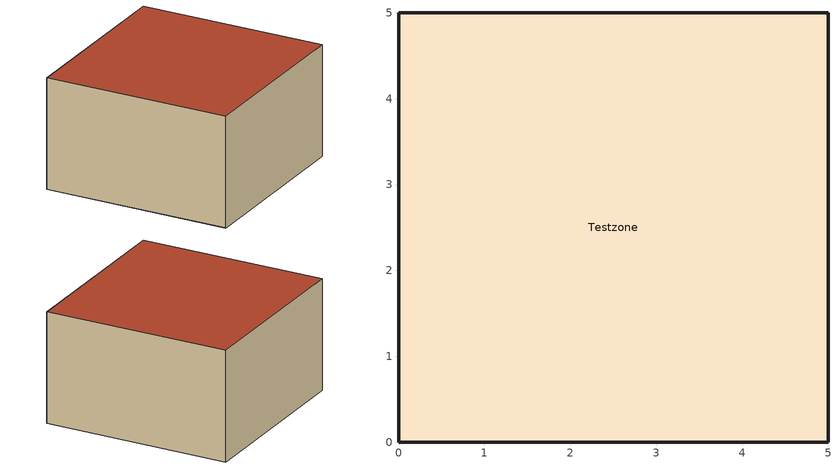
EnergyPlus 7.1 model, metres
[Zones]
Testzone
 floor adiabatic (WallRoofFloor_Construction): 5,0 0,0 0,5 5,5 z0
 wall outside (WallRoofFloor_Construction): 5,5 0,5 0,0 5,0 5,5 z0:3
 roof outside (WallRoofFloor_Construction): 5,0 5,5 0,5 0,0 z3
[Building]
Building: North Axis {deg}=%azimuth_angle%; Terrain=Suburbs; Loads Convergence Tolerance Value=0.04; Temperature Convergence Tolerance Value {deltaC}=0.4; Solar Distribution=FullExterior; Maximum Number of Warmup Days=25
[SizingPeriod:DesignDay] Day of Month=21; Humidity Condition Type=Wetbulb; Barometric Pressure {Pa}=99063; Rain Indicator=No; Snow Indicator=No; Daylight Saving Time Indicator=No; Solar Model Indicator=ASHRAEClearSky
Name | Month | Day Type | Maximum Dry-Bulb Temperature {C} | Daily Dry-Bulb Temperature Range {deltaC} | Wetbulb or DewPoint at Maximum Dry-Bulb {C} | Wind Speed {m/s} | Wind Direction {deg} | Sky Clearness
winter design | 1 | WinterDesignDay | 10 | 0 | -17.3 | 4.9 | 270 | 0
summer design | 7 | SummerDesignDay | 46 | 10.7 | 23 | 5.3 | 230 | 1
[Material] Roughness=Rough; Thermal Absorptance=0.9
Name | Thickness {m} | Conductivity {W/m-K} | Density {kg/m3} | Specific Heat {J/kg-K} | Solar Absorptance | Visible Absorptance
Concrete_mat | 0.1 | 0.81 | 977 | 830 | 0.65 | 0.65
Plaster_mat | 0.015 | 0.16 | 600 | 1000 | 0.5 | 0.5
[Construction]
WallRoofFloor_Construction: Plaster_mat, Concrete_mat, Plaster_mat
[Zone]
Testzone: Type=1; Multiplier=1; Ceiling Height {m}=autocalculate; Volume {m3}=autocalculate; Floor Area {m2}=autocalculate; Zone Inside Convection Algorithm=TARP
[Shading:Overhang]
Test_overhang: Window or Door=South_Window; Height above Window or Door {m}=0; Tilt Angle from Window/Door {deg}=90; Left extension from Window/Door Width {m}=0; Right extension from Window/Door Width {m}=0; Depth {m}=%depth%
[People]
Occupancy_load: Zone or ZoneList=Testzone; Number of People Schedule=Internal load sch; Number of People Calculation Method=People; Number of People=4; Fraction Radiant=0.1; Sensible Heat Fraction=autocalculate; Activity Level Schedule=Activity Level; Carbon Dioxide Generation Rate {m3/s-W}=3.82E-08; Enable ASHRAE 55 Comfort Warnings=No; Mean Radiant Temperature Calculation Type=ZoneAveraged
[Lights]
Internal Lighting_load: Zone or ZoneList=Testzone; Schedule=Internal load sch; Design Level Calculation Method=Watts/Area; Watts per Zone Floor Area {W/m2}=5; Return Air Fraction=0; Fraction Radiant=0.42; Fraction Visible=0.18; Fraction Replaceable=1; Return Air Fraction Calculated from Plenum Temperature=No
[ElectricEquipment]
Internal Equipments_load: Zone or ZoneList=Testzone; Schedule=Internal load sch; Design Level Calculation Method=Watts/Area; Watts per Zone Floor Area {W/m2}=10; Fraction Latent=0; Fraction Radiant=0.3; Fraction Lost=0
[Daylighting:Controls]
Testzone: Total Daylighting Reference Points=1; X-Coordinate of First Reference Point {m}=2.5; Y-Coordinate of First Reference Point {m}=2.5; Z-Coordinate of First Reference Point {m}=0.8; Fraction of Zone Controlled by First Reference Point=1; Illuminance Setpoint at First Reference Point {lux}=500; Lighting Control Type=1; Glare Calculation Azimuth Angle of View Direction Clockwise from Zone y-Axis {deg}=15; Maximum Allowable Discomfort Glare Index=22; Minimum Input Power Fraction for Continuous Dimming Control=0.3; Minimum Light Output Fraction for Continuous Dimming Control=0.2; Number of Stepped Control Steps=1; Probability Lighting will be Reset When Needed in Manual Stepped Control=1
[HVACTemplate:Thermostat]
Thermostat_test: Heating Setpoint Schedule=Always 20; Constant Heating Setpoint {C}=20; Cooling Setpoint Schedule=Always 24; Constant Cooling Setpoint {C}=24
[HVACTemplate:Zone:PTAC]
Testzone: Template Thermostat=Thermostat_test; Cooling Supply Air Flow Rate {m3/s}=autosize; Heating Supply Air Flow Rate {m3/s}=autosize; Zone Heating Sizing Factor=1.2; Zone Cooling Sizing Factor=1.2; Outdoor Air Method=Sum; Outdoor Air Flow Rate per Person {m3/s}=0.00944; Outdoor Air Flow Rate per Zone Floor Area {m3/s-m2}=0.01; Supply Fan Operating Mode Schedule=Fan sch; Supply Fan Placement=DrawThrough; Supply Fan Total Efficiency=0.7; Supply Fan Delta Pressure {Pa}=75; Supply Fan Motor Efficiency=0.9; Cooling Coil Type=SingleSpeedDX; Cooling Coil Rated Capacity {W}=autosize; Cooling Coil Rated Sensible Heat Ratio=autosize; Cooling Coil Rated COP {W/W}=3; Heating Coil Type=Electric; Heating Coil Capacity {W}=autosize; Gas Heating Coil Efficiency=0.8
[Schedule:Compact]
Always 20: Through:12/31, For: AllDays, Until: 8:00, 5, Until 18:00, 20, Until 24:00, 5
Always 24: Through:12/31, For: AllDays, Until: 8:00, 40, Until 18:00, 24, Until 24:00, 40
Internal load sch: Through: 12/31, For:AllDays, Until 9:00, 0, Until 18:00, .9, Until 24:00, 0
Activity Level: Through: 12/31, For:AllDays, Until 9:00, 70, Until 18:00, 108, Until 24:00, 70
Fan sch: Through:12/31, For: AllDays, Until: 8:00, 0, Until 18:00, 1, Until 24:00, 0
